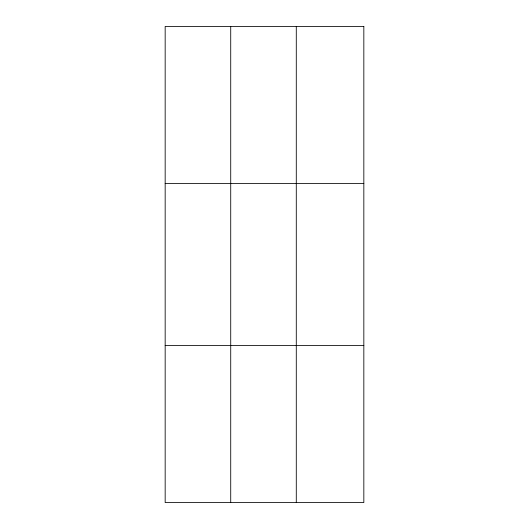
<?xml version="1.0" encoding="UTF-8"?>
<svg xmlns="http://www.w3.org/2000/svg" width="529" height="529" viewBox="0 0 529 529"><rect width="100%" height="100%" fill="white"/><g stroke="black" fill="none" stroke-linecap="round" stroke-linejoin="round"><path stroke-width="0.79" d="M230.723 26.45L230.723 502.55M296.286 26.45L296.286 502.55M165.167 183.563L363.833 183.563M165.167 345.437L363.833 345.437M363.833 26.45L363.833 502.55L165.167 502.55L165.167 26.45L363.833 26.45"/></g></svg>
